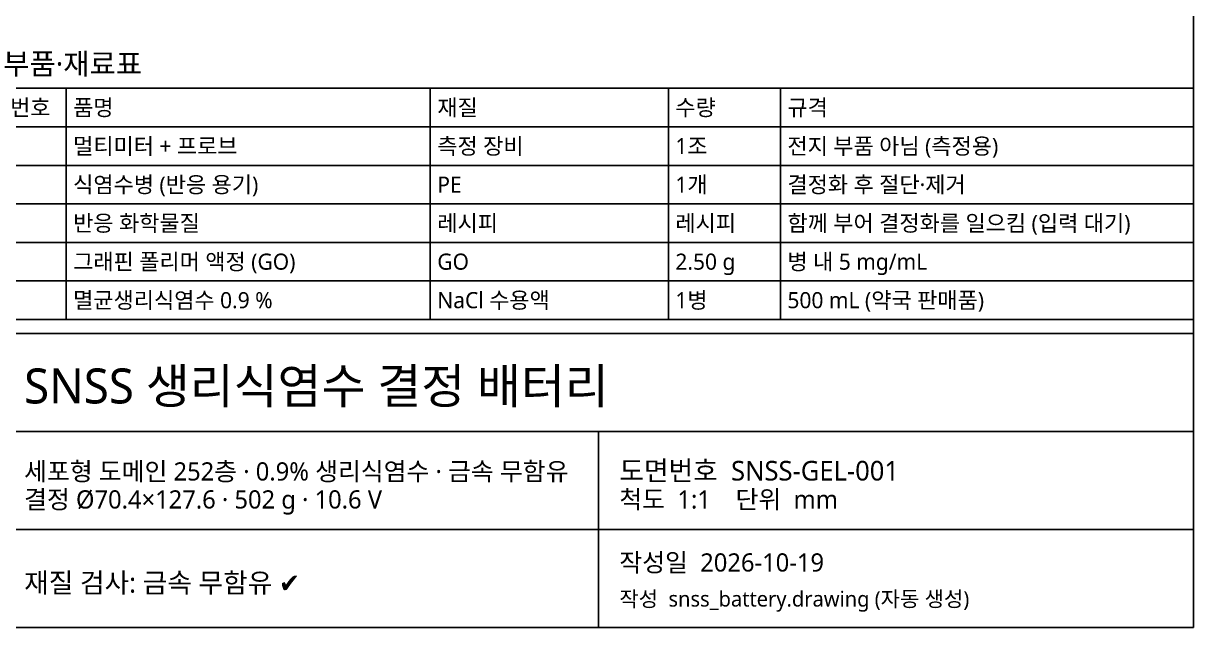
# Model space of a CAD drawing. Header units: millimetres. Extents: x 10 to 410, y 10 to 287.
# Drawn here: x 242.9 to 410, y 10 to 96.3 of the extents above; entities that cross this region are included whole.
import ezdxf

# ---------------------------------------------------------------- set-up
doc = ezdxf.new("R2010")
doc.units = ezdxf.units.MM
for name, color, linetype in [('BORDER', 7, 'CONTINUOUS'), ('OUTLINE', 7, 'CONTINUOUS'), ('TEXT', 7, 'CONTINUOUS'), ('THIN', 8, 'CONTINUOUS')]:
    doc.layers.add(name, color=color, linetype=linetype)
doc.styles.get("Standard").update_dxf_attribs({"font": 'malgun.ttf'})

msp = doc.modelspace()

# ---------------------------------------------------------------- linework, layer by layer
at = {"layer": 'BORDER'}
for p, q in [((410, 10), (410, 287)), ((10, 10), (410, 10))]:
    msp.add_line(p, q, dxfattribs=at)
at = {"layer": 'OUTLINE'}
for p, q in [((240, 81.5), (410, 81.5)), ((410, 52), (240, 52)), ((410, 10), (410, 52)), ((240, 10), (410, 10))]:
    msp.add_line(p, q, dxfattribs=at)
at = {"layer": 'THIN'}
for p, q in [((240, 87), (410, 87)), ((249, 87), (249, 54)), ((301, 87), (301, 54)), ((335, 87), (335, 54)), ((351, 87), (351, 54)), ((410, 87), (410, 54)), ((240, 76), (410, 76)), ((240, 70.5), (410, 70.5)), ((240, 65), (410, 65)), ((240, 59.5), (410, 59.5)), ((240, 54), (410, 54)), ((240, 38), (410, 38)), ((325, 10), (325, 38)), ((240, 24), (410, 24))]:
    msp.add_line(p, q, dxfattribs=at)

# ---------------------------------------------------------------- texts
at = {"layer": 'TEXT'}
for s, height, p in [('부품·재료표', 3, (240, 89)), ('번호', 2.3, (241, 83.1)), ('품명', 2.3, (250, 83.1)), ('재질', 2.3, (302, 83.1)), ('수량', 2.3, (336, 83.1)), ('규격', 2.3, (352, 83.1)), ('멀티미터 + 프로브', 2.3, (250, 77.6)), ('측정 장비', 2.3, (302, 77.6)), ('1조', 2.3, (336, 77.6)), ('전지 부품 아님 (측정용)', 2.3, (352, 77.6)), ('식염수병 (반응 용기)', 2.3, (250, 72.1)), ('PE', 2.3, (302, 72.1)), ('1개', 2.3, (336, 72.1)), ('결정화 후 절단·제거', 2.3, (352, 72.1)), ('반응 화학물질', 2.3, (250, 66.6)), ('레시피', 2.3, (302, 66.6)), ('레시피', 2.3, (336, 66.6)), ('함께 부어 결정화를 일으킴 (입력 대기)', 2.3, (352, 66.6)), ('그래핀 폴리머 액정 (GO)', 2.3, (250, 61.1)), ('병 내 5 mg/mL', 2.3, (352, 61.1)), ('GO', 2.3, (302, 61.1)), ('2.50 g', 2.3, (336, 61.1)), ('멸균생리식염수 0.9 %', 2.3, (250, 55.6)), ('NaCl 수용액', 2.3, (302, 55.6)), ('1병', 2.3, (336, 55.6)), ('500 mL (약국 판매품)', 2.3, (352, 55.6)), ('SNSS 생리식염수 결정 배터리', 5, (243, 42)), ('세포형 도메인 252층 · 0.9% 생리식염수 · 금속 무함유', 2.6, (243, 31)), ('도면번호  SNSS-GEL-001', 2.8, (328, 31)), ('결정 Ø70.4×127.6 · 502 g · 10.6 V', 2.6, (243, 27)), ('척도  1:1    단위  mm', 2.6, (328, 27)), ('작성일  2026-10-19', 2.6, (328, 18)), ('재질 검사: 금속 무함유 ✔', 2.8, (243, 15)), ('작성  snss_battery.drawing (자동 생성)', 2.2, (328, 13))]:
    msp.add_text(s, height=height, dxfattribs=at).set_placement(p)

doc.saveas('drawing.dxf')
